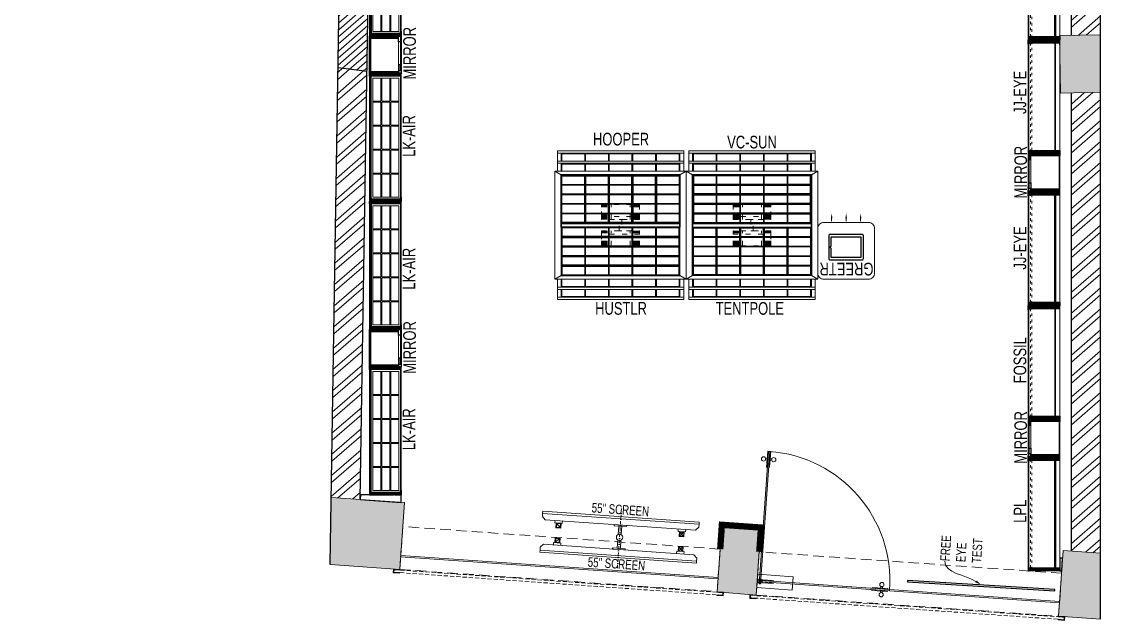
# Model space of a CAD drawing. Header units: feet. Extents: x 3651693 to 3662081, y -5465341 to -5451435.
# Drawn here: x 3652620 to 3661157, y -5465321 to -5460587 of the extents above; entities that cross this region are included whole.
import ezdxf
from ezdxf import colors
from ezdxf.entities.mleader import LeaderData, LeaderLine
from ezdxf.math import Vec2, Vec3

# ---------------------------------------------------------------- set-up
doc = ezdxf.new("R2010")
doc.units = ezdxf.units.FT
doc.header["$LTSCALE"] = 33
doc.header["$MEASUREMENT"] = 0
for name, pattern in [('ACAD_ISO03W100', [30, 12, -18]), ('DASHDOT2', [0.5, 0.25, -0.125, 0, -0.125]), ('HIDDEN', [9.525, 6.35, -3.175]), ('HIDDENX2', [0.75, 0.5, -0.25])]:
    doc.linetypes.add(name, pattern=pattern)
for name, color, linetype, lineweight in [('A-COL', 243, 'Continuous', 9), ('A-Glazing', 4, 'Continuous', 20), ('A-shutter', 8, 'Continuous', 18), ('beam', 90, 'Continuous', 9), ('column hatch', 5, 'Continuous', 0), ('Glazing', 141, 'Continuous', 15), ('LENS-DIM', 252, 'Continuous', 5), ('LENS-PARTITION', 21, 'Continuous', 25), ('LENS-TEXT', 31, 'Continuous', 5), ('LENS_TEXT', 31, 'Continuous', 5), ('LK-EQPMT', 3, 'Continuous', 18), ('LK-FF&E FLOOR', 1, 'Continuous', 9), ('LK-FF&E WALL', 1, 'Continuous', 9), ('LK-IT', 3, 'Continuous', 18), ('LK-MIRROR', 133, 'Continuous', 13), ('LN-ELEVATION-1', 81, 'Continuous', 25), ('LN-ELEVATION-2', 103, 'Continuous', 20), ('LN-ELEVATION-3', 125, 'Continuous', 18), ('LN-ELEVATION-4', 145, 'Continuous', 13), ('LN-ELEVATION-5', 167, 'Continuous', 5), ('LN-HATCH', 251, 'Continuous', 0), ('PLANO-TXT', 252, 'Continuous', 5), ('rolling shutter', 1, 'Continuous', 5)]:
    doc.layers.add(name, color=color, linetype=linetype, lineweight=lineweight)
doc.layers.add('A-WALL', color=1, linetype='Continuous')
doc.styles.add('LK TXT', font='GILC____.TTF', dxfattribs={"height": 100})
doc.styles.get("Standard").update_dxf_attribs({"font": 'GILC____.TTF'})
pattern_1 = [(45, (7858558.917, 3503823.203), (-4.4901280605, 4.4901280605), [])]
pattern_2 = [(45, (4208834.247, 1706614.74), (-4.4901280605, 4.4901280605), [])]
pattern_3 = [(45, (4209134.247, 1706614.74), (-4.4901280605, 4.4901280605), [])]

# ---------------------------------------------------------------- blocks, each defined once
blk = doc.blocks.new('GREETR 450x450')
at = {"layer": 'LN-ELEVATION-1', "linetype": 'ByBlock', "lineweight": -2}
for p, q in [((481.3, 339.7), (461, 339.7)), ((481.3, 225), (461, 225)), ((481.3, 110.3), (461, 110.3))]:
    blk.add_line(p, q, dxfattribs=at)
at = {"layer": 'LN-ELEVATION-1'}
for points in [[(355.5, 98.3), (355.5, 352.3, 0.414214), (345.5, 362.3), (163.5, 362.3, 0.414214), (153.5, 352.3), (153.5, 98.3, 0.414214), (163.5, 88.3), (345.5, 88.3, 0.414214)], [(264, 342.8), (336.5, 342.8), (336.5, 107.8), (172.5, 107.8), (172.5, 342.8), (245, 342.8, 0.327538), (246.9, 344.2, -0.733799), (262.1, 344.2, 0.327538)]]:
    blk.add_lwpolyline(points, format="xyb", close=True, dxfattribs=at)
at = {"layer": 'LN-ELEVATION-1', "linetype": 'ByBlock', "lineweight": -2}
for points in [[(481.3, 346.4), (481.3, 333.1), (521.3, 339.7)], [(481.3, 231.7), (481.3, 218.3), (521.3, 225)], [(481.3, 116.9), (481.3, 103.6), (521.3, 110.3)]]:
    blk.add_solid(points, dxfattribs=at)
at = {"layer": 'LN-ELEVATION-2'}
blk.add_lwpolyline([(50, 0), (400, 0, 0.414214), (450, 50), (450, 400, 0.414214), (400, 450), (50, 450, 0.414214), (0, 400), (0, 50, 0.414214)], format="xyb", close=True, dxfattribs=at)
at = {"layer": 'LENS-TEXT', "color": 0, "linetype": 'Continuous', "ltscale": 3, "insert": (81.4, 222.4), "char_height": 100, "attachment_point": 5, "rotation": 90, "style": 'LK TXT'}
blk.add_mtext_dynamic_manual_height_columns('GREETR', width=353.056, gutter_width=0.5, heights=[0], dxfattribs=at)
blk = doc.blocks.new('*U48')
at = {"layer": 'A-shutter', "color": 5, "ltscale": 10}
for points in [[(41038450.5, -1561539.2), (41038450.5, -1561544.2), (41038405.5, -1561544.2), (41038405.5, -1561564.2), (41038450.5, -1561564.2), (41038450.5, -1561569.2), (41038400.5, -1561569.2), (41038400.5, -1561539.2)], [(41040968.5, -1561539.2), (41040968.5, -1561544.2), (41041013.5, -1561544.2), (41041013.5, -1561564.2), (41040968.5, -1561564.2), (41040968.5, -1561569.2), (41041018.5, -1561569.2), (41041018.5, -1561539.2)]]:
    blk.add_lwpolyline(points, close=True, dxfattribs=at)
at = {"layer": 'A-shutter', "color": 5, "linetype": 'HIDDENX2', "ltscale": 2}
blk.add_lwpolyline([(41038405.5, -1561544.2), (41038405.5, -1561564.2), (41041013.5, -1561564.2), (41041013.5, -1561544.2)], close=True, dxfattribs=at)
blk = doc.blocks.new('*U49')
at = {"layer": 'A-shutter', "color": 5, "ltscale": 10}
for points in [[(41038570.5, -1561539.2), (41038570.5, -1561544.2), (41038525.5, -1561544.2), (41038525.5, -1561564.2), (41038570.5, -1561564.2), (41038570.5, -1561569.2), (41038520.5, -1561569.2), (41038520.5, -1561539.2)], [(41040968.5, -1561539.2), (41040968.5, -1561544.2), (41041013.5, -1561544.2), (41041013.5, -1561564.2), (41040968.5, -1561564.2), (41040968.5, -1561569.2), (41041018.5, -1561569.2), (41041018.5, -1561539.2)]]:
    blk.add_lwpolyline(points, close=True, dxfattribs=at)
at = {"layer": 'A-shutter', "color": 5, "linetype": 'HIDDENX2', "ltscale": 2}
blk.add_lwpolyline([(41038525.5, -1561544.2), (41038525.5, -1561564.2), (41041013.5, -1561564.2), (41041013.5, -1561544.2)], close=True, dxfattribs=at)
blk = doc.blocks.new('A$C7768cef6')
at = {"layer": 'column hatch'}
h = blk.add_hatch(color=8, dxfattribs=at)
h.dxf.hatch_style = 1
h.paths.add_polyline_path([(-2060.8, -7669.4), (-2641.2, -7669.4), (-2612.5, -8199.4), (-2060.8, -8199.4)])
h.paths.add_polyline_path([(767.2, -7669.4), (457.2, -7669.4), (457.2, -8199.4), (767.2, -8204.4)])
h.paths.add_polyline_path([(3460.7, -7684.4), (3165.2, -7684.4), (3165.2, -8204.4), (3497.1, -8204.4)])
h.paths.add_polyline_path([(3174.6, -3594.7), (2850.8, -3623.8), (2891.5, -4077), (3206.3, -4048.7)])
h.paths.add_polyline_path([(2943.9, -298.3), (2539.9, -326.6), (2563.6, -665.8), (2967.6, -637.5)])
h.paths.add_polyline_path([(102.6, 3517), (-175.4, 3586.6), (-240, 3129.9), (42.2, 3090)])
h.paths.add_polyline_path([(-2536.4, 4177.9), (-2828.4, 4251), (-2904.5, 3786.4), (-2608.4, 3738)])
h.paths.add_polyline_path([(-5282.9, 4865.8), (-5987.4, 5042.2), (-5924.1, 4525.2), (-5642.4, 4525.2), (-5642.4, 4565.2), (-5344.4, 4513.2)])
h.paths.add_polyline_path([(-5148, 1871.4), (-5595, 1838.1), (-5552.4, 1490.3), (-5121.9, 1522.4)])
h.paths.add_polyline_path([(-5017.2, -1348.9), (-5427.5, -1348.9), (-5407.7, -1797.2), (-5017.2, -1750.5)])
h.paths.add_polyline_path([(-3170.4, -1298.1), (-3484.2, -1335.6), (-3478.4, -1566.6), (-3473.7, -1756.6), (-3133.6, -1756.6)])
at = {"layer": 'LN-HATCH'}
h = blk.add_hatch(dxfattribs=at)
h.set_pattern_fill('ANSI32', color=256, scale=333, angle=180)
h.set_pattern_definition([(225, (-8476145.5, 5278101), (88.2999593, -88.2999593), []), (225, (-8476204.37, 5278101), (88.2999593, -88.2999593), [])])
h.paths.add_polyline_path([(3206.3, -4048.7), (2977.2, -4069.3), (3230.2, -7684.4), (3460.7, -7684.4)])
h.paths.add_polyline_path([(2967.6, -637.5), (2738.2, -653.5), (2945.4, -3615.3), (3174.6, -3594.7)])
h.paths.add_polyline_path([(2722.8, 2860.8), (2067.5, 3024.9), (2011.6, 2801.8), (2505, 2678.2), (2714.5, -314.4), (2943.9, -298.3)])
h.paths.add_polyline_path([(102.6, 3517), (70.2, 3288), (1131.2, 3022.3), (1187.1, 3245.4)])
h.paths.add_polyline_path([(-2536.4, 4177.9), (-2573.7, 3950.1), (-207.7, 3357.6), (-175.4, 3586.6)])
h.paths.add_polyline_path([(-5282.9, 4865.8), (-5322.6, 4638.6), (-2865.7, 4023.3), (-2828.4, 4251)])
h.paths.add_polyline_path([(-5692.4, 4525.2), (-5924.1, 4525.2), (-5595, 1838.1), (-5365.4, 1855.2)])
h.paths.add_polyline_path([(-5270.1, 308.5), (-5499.9, 298.4), (-5427.5, -1348.9), (-5197.2, -1348.9)])
h.paths.add_polyline_path([(-3478.4, -1566.6), (-3484.2, -1335.6), (-5017.2, -1518.9), (-5017.2, -1750.5)])
h.paths.add_polyline_path([(-3243.6, -1756.6), (-3473.7, -1756.6), (-3436.2, -3256.2), (-2879.8, -3256.2), (-2649.7, -3250.9), (-2661.9, -3026.2), (-3211.9, -3026.2)])
h.paths.add_polyline_path([(-2593.6, -4289.4), (-2824.6, -4276.1), (-2641.2, -7669.4), (-2410.8, -7669.4)])
h = blk.add_hatch(dxfattribs=at)
h.set_pattern_fill('ANSI31', color=256, scale=333, angle=180)
h.set_pattern_definition([(225, (-8476145.5, 5278101), (29.43331977, -29.43331977), [])])
h.paths.add_polyline_path([(-5326.3, 1507.1), (-5552.2, 1490.3), (-5499.9, 298.4), (-5273.6, 308.4)])
h.paths.add_polyline_path([(-2649.7, -3250.9), (-2879.8, -3256.2), (-2824.6, -4276.1), (-2593.6, -4289.4)])
at = {"layer": 'A-COL'}
for p, q in [((3174.6, -3594.7, -81.9), (2850.8, -3623.8, -81.9)), ((2850.8, -3623.8, -81.9), (2891.5, -4077, -81.9)), ((2891.5, -4077, -81.9), (3206.3, -4048.7, -81.9)), ((-2060.8, -7669.4, -81.9), (-2641.2, -7669.4, -81.9)), ((-2060.8, -8199.4, -81.9), (-2060.8, -7669.4, -81.9)), ((767.2, -7669.4, -81.9), (457.2, -7669.4, -81.9)), ((457.2, -7669.4, -81.9), (457.2, -8199.4, -81.9)), ((767.2, -8204.4, -81.9), (767.2, -7669.4, -81.9)), ((3460.7, -7684.4, -81.9), (3165.2, -7684.4, -81.9)), ((3165.2, -7684.4, -81.9), (3165.2, -8204.4, -81.9)), ((-2060.8, -8199.4, -81.9), (-2612.5, -8199.4, -81.9)), ((767.2, -8204.4, -81.9), (457.2, -8199.4, -81.9)), ((3497.1, -8204.4, -81.9), (3165.2, -8204.4, -81.9))]:
    blk.add_line(p, q, dxfattribs=at)
at = {"layer": 'A-Glazing'}
for points in [[(-2060.8, -8087.6), (457.2, -8086.1), (457.2, -8098.1), (-2060.8, -8099.6)], [(3165.2, -8087.5), (767.2, -8086.1), (767.2, -8098.1), (3165.2, -8099.5)]]:
    blk.add_lwpolyline(points, close=True, dxfattribs=at)
at = {"layer": 'A-WALL'}
for p, q in [((3497.1, -8204.4, -81.9), (2722.8, 2860.8, -81.9)), ((2945.4, -3615.3, -81.9), (2738.2, -653.5, -81.9)), ((-2410.8, -7669.4, -81.9), (-2661.9, -3026.2, -81.9)), ((-2612.5, -8199.4, -81.9), (-2879.8, -3256.2, -81.9)), ((3230.2, -7684.4, -81.9), (2977.2, -4069.3, -81.9)), ((-2593.6, -4289.4, -81.9), (-2824.6, -4276.1, -81.9))]:
    blk.add_line(p, q, dxfattribs=at)
at = {"layer": 'beam', "linetype": 'HIDDEN', "ltscale": 0.4}
for points in [[(457.2, -7861.9), (-2060.8, -7859.4), (-2060.8, -8199.4), (457.2, -8199.4)], [(3165.2, -7864.4), (767.2, -7862.2), (767.2, -8204.4), (3165.2, -8204.4)]]:
    blk.add_lwpolyline(points, close=True, dxfattribs=at)
at = {"layer": 'rolling shutter'}
blk.add_blockref('*U48', (-41040511.3, 1553339.8), dxfattribs=at)
at = {"layer": 'rolling shutter', "xscale": -1}
blk.add_blockref('*U49', (41041735.6, 1553335.1, -81.9), dxfattribs=at)
blk = doc.blocks.new('VC HD 1010')
at = {"layer": 'LN-HATCH', "ltscale": 0.5}
h = blk.add_hatch(dxfattribs=at)
h.set_pattern_fill('ANSI31', color=256, scale=2)
h.set_pattern_definition([(45, (3761554.586, 1795022.936), (-4.490128061, 4.490128061), [])])
h.paths.add_polyline_path([(-505.2, 24), (-505.2, -166), (-499.2, -166), (-499.2, -176), (-505.2, -176), (-505.2, -220), (-487.2, -220), (-487.2, 24)])
h = blk.add_hatch(dxfattribs=at)
h.set_pattern_fill('ANSI31', color=256, scale=2)
h.set_pattern_definition(pattern_1)
h.paths.add_polyline_path([(504.8, 24), (504.8, -166), (498.8, -166), (498.8, -176), (504.8, -176), (504.8, -220), (486.8, -220), (486.8, 24)])
h = blk.add_hatch(dxfattribs=at)
h.set_pattern_fill('ANSI31', color=256, scale=2)
h.set_pattern_definition([(45, (7858741.917, 3503823.203), (-4.4901280605, 4.4901280605), [])])
h.paths.add_polyline_path([(-470.2, -220), (-470.2, -226), (-505.2, -226), (-505.2, -220)])
h = blk.add_hatch(dxfattribs=at)
h.set_pattern_fill('ANSI31', color=256, scale=2)
h.set_pattern_definition(pattern_1)
h.paths.add_polyline_path([(476.8, -220), (476.8, -226), (511.8, -226), (511.8, -220)])
at = {"layer": 'LN-ELEVATION-1', "ltscale": 0.5}
for points in [[(-505.2, 24), (-505.2, -166), (-499.2, -166), (-499.2, -176), (-505.2, -176), (-505.2, -220), (-487.2, -220), (-487.2, 24)], [(486.8, 12), (-487.2, 12), (-487.2, 18), (486.8, 18)], [(504.8, 24), (504.8, -166), (498.8, -166), (498.8, -176), (504.8, -176), (504.8, -220), (486.8, -220), (486.8, 24)], [(-470.2, -220), (-470.2, -226), (-505.2, -226), (-505.2, -220)], [(469.8, -220), (469.8, -226), (504.8, -226), (504.8, -220)]]:
    blk.add_lwpolyline(points, close=True, dxfattribs=at)
at = {"layer": 'LN-ELEVATION-2', "ltscale": 0.5}
blk.add_lwpolyline([(470.2, 0), (-470.2, 0), (-470.2, -208), (470.2, -208)], close=True, dxfattribs=at)
at = {"layer": 'LN-ELEVATION-3', "ltscale": 0.5}
for p, q in [((-487.2, 24), (486.8, 24)), ((-470.2, -220), (469.8, -220)), ((469.8, -226), (-470.2, -226))]:
    blk.add_line(p, q, dxfattribs=at)
for points in [[(-470.2, 0), (-288.5, 0), (-288.5, -64), (-470.2, -64)], [(-280.5, 0), (-98.8, 0), (-98.8, -64), (-280.5, -64)], [(-90.8, 0), (90.8, 0), (90.8, -64), (-90.8, -64)], [(98.8, 0), (280.5, 0), (280.5, -64), (98.8, -64)], [(288.5, 0), (470.2, 0), (470.2, -64), (288.5, -64)], [(-470.2, -136), (-288.5, -136), (-288.5, -72), (-470.2, -72)], [(-280.5, -72), (-98.8, -72), (-98.8, -136), (-280.5, -136)], [(-90.8, -72), (90.8, -72), (90.8, -136), (-90.8, -136)], [(98.8, -72), (280.5, -72), (280.5, -136), (98.8, -136)], [(288.5, -72), (470.2, -72), (470.2, -136), (288.5, -136)], [(-470.2, -144), (-288.5, -144), (-288.5, -208), (-470.2, -208)], [(-280.5, -144), (-98.8, -144), (-98.8, -208), (-280.5, -208)], [(-90.8, -144), (90.8, -144), (90.8, -208), (-90.8, -208)], [(98.8, -144), (280.5, -144), (280.5, -208), (98.8, -208)], [(288.5, -144), (470.2, -144), (470.2, -208), (288.5, -208)]]:
    blk.add_lwpolyline(points, close=True, dxfattribs=at)
blk = doc.blocks.new('MIRROR')
at = {"layer": 'LN-HATCH', "ltscale": 0.5}
h = blk.add_hatch(dxfattribs=at)
h.set_pattern_fill('ANSI31', color=256, scale=2)
h.set_pattern_definition([(45, (4060433.7416, 1708720.787), (-4.4901280605, 4.4901280605), [])])
h.paths.add_polyline_path([(212.9, 101.3), (230.9, 101.3), (230.9, -127.7), (212.9, -127.7)])
h.paths.add_polyline_path([(230.9, 95.3), (494.9, 95.3), (494.9, 101.3), (230.9, 101.3)])
h.paths.add_polyline_path([(512.9, 101.3), (494.9, 101.3), (494.9, -127.7), (512.9, -127.7)])
at = {"layer": 'Defpoints'}
blk.add_lwpolyline([(512.9, 101.3), (212.9, 101.3), (212.9, -148.7), (512.9, -148.7)], close=True, dxfattribs=at)
at = {"layer": 'LN-ELEVATION-1'}
for points in [[(212.9, 101.3), (230.9, 101.3), (230.9, -127.7), (212.9, -127.7)], [(230.9, 95.3), (494.9, 95.3), (494.9, 101.3), (230.9, 101.3)], [(512.9, 101.3), (494.9, 101.3), (494.9, -127.7), (512.9, -127.7)], [(259.9, -141.7), (259.9, -127.7), (214.9, -127.7), (214.9, -148.7), (223.9, -148.7), (223.9, -147.2), (216.4, -147.2), (216.4, -141.7)], [(442.9, -141.7), (442.9, -127.7), (487.9, -127.7), (487.9, -148.7), (478.9, -148.7), (478.9, -147.2), (486.4, -147.2), (486.4, -141.7)], [(504.9, -148.7), (504.9, -147.2), (509.4, -147.2), (509.4, -129.2), (487.9, -129.2), (487.9, -127.7), (510.9, -127.7), (510.9, -148.7)]]:
    blk.add_lwpolyline(points, close=True, dxfattribs=at)
at = {"layer": 'LN-ELEVATION-2', "color": 4, "lineweight": 0}
blk.add_lwpolyline([(216.4, -141.7), (486.4, -141.7), (486.4, -147.2), (216.4, -147.2)], close=True, dxfattribs=at)
at = {"layer": 'LN-ELEVATION-2'}
blk.add_lwpolyline([(259.9, -141.7), (442.9, -141.7), (442.9, -127.7), (259.9, -127.7)], close=True, dxfattribs=at)
at = {"layer": 'LN-ELEVATION-4', "ltscale": 0.5}
blk.add_line((478.9, -148.7), (223.9, -148.7), dxfattribs=at)
blk = doc.blocks.new('JJ SH 900')
at = {"layer": 'LN-HATCH', "ltscale": 0.5}
h = blk.add_hatch(dxfattribs=at)
h.set_pattern_fill('ANSI31', color=256, scale=50)
h.paths.add_polyline_path([(-911.8, 0), (-911.8, -190), (-905.8, -190), (-905.8, -200), (-911.8, -200), (-911.8, -244), (-886.8, -244), (-886.8, 0)])
h = blk.add_hatch(dxfattribs=at)
h.set_pattern_fill('ANSI31', color=256, scale=2)
h.set_pattern_definition(pattern_2)
h.paths.add_polyline_path([(-11.8, 0), (-11.8, -190), (-17.8, -190), (-17.8, -200), (-11.8, -200), (-11.8, -244), (-36.8, -244), (-36.8, 0)])
h = blk.add_hatch(dxfattribs=at)
h.set_pattern_fill('ANSI31', color=256, scale=2)
h.set_pattern_definition(pattern_3)
h.paths.add_polyline_path([(-36.8, -40), (-886.8, -40), (-886.8, -34), (-36.8, -34)])
h = blk.add_hatch(dxfattribs=at)
h.set_pattern_fill('ANSI31', color=256, scale=2)
h.set_pattern_definition(pattern_3)
h.paths.add_polyline_path([(-876.8, -244), (-876.8, -250), (-911.8, -250), (-911.8, -244)])
h = blk.add_hatch(dxfattribs=at)
h.set_pattern_fill('ANSI31', color=256, scale=2)
h.set_pattern_definition(pattern_2)
h.paths.add_polyline_path([(-46.8, -244), (-46.8, -250), (-11.8, -250), (-11.8, -244)])
at = {"layer": 'LN-ELEVATION-1', "ltscale": 0.5}
for points in [[(-911.8, 0), (-911.8, -190), (-905.8, -190), (-905.8, -200), (-911.8, -200), (-911.8, -244), (-886.8, -244), (-886.8, 0)], [(-11.8, 0), (-11.8, -190), (-17.8, -190), (-17.8, -200), (-11.8, -200), (-11.8, -244), (-36.8, -244), (-36.8, 0)], [(-36.8, -40), (-886.8, -40), (-886.8, -34), (-36.8, -34)], [(-876.8, -244), (-876.8, -250), (-911.8, -250), (-911.8, -244)], [(-46.8, -244), (-46.8, -250), (-11.8, -250), (-11.8, -244)]]:
    blk.add_lwpolyline(points, close=True, dxfattribs=at)
at = {"layer": 'LN-ELEVATION-3', "ltscale": 0.5}
for p, q in [((-886.8, 0), (-36.8, 0)), ((-876.8, -244), (-46.8, -244)), ((-46.8, -250), (-876.8, -250))]:
    blk.add_line(p, q, dxfattribs=at)
at = {"layer": 'LN-ELEVATION-4', "linetype": 'ACAD_ISO03W100', "ltscale": 0.05}
blk.add_lwpolyline([(-886.8, -220), (-36.8, -220), (-36.8, -232), (-886.8, -232)], close=True, dxfattribs=at)
blk = doc.blocks.new('ffgd')
at = {"layer": 'LN-ELEVATION-4', "linetype": 'ACAD_ISO03W100', "ltscale": 0.1}
blk.add_lwpolyline([(0, 47.3), (0, -41.5), (-20, -41.5), (-20, 47.3)], close=True, dxfattribs=at)
at = {"layer": 'LN-ELEVATION-5', "linetype": 'ACAD_ISO03W100', "ltscale": 0.1}
for p, q in [((-159.9, 165.7), (-159.9, 47.3)), ((-159.7, 165.7), (-159.7, 47.3)), ((-159.4, 165.7), (-159.4, 47.3)), ((-159, 165.7), (-159, 47.3)), ((-158.5, 165.7), (-158.5, 47.3)), ((-157.9, 165.7), (-157.9, 47.3)), ((-157.1, 165.7), (-157.1, 47.3)), ((-156.1, 165.7), (-156.1, 47.3)), ((-154.1, 165.7), (-154.1, 47.3)), ((-151.1, 165.7), (-151.1, 47.3)), ((-146.1, 165.7), (-146.1, 47.3)), ((-141.1, 165.7), (-141.1, 47.3)), ((-135.1, 165.7), (-135.1, 47.3)), ((-128.1, 165.7), (-128.1, 47.3)), ((-120.1, 165.7), (-120.1, 47.3)), ((-111.1, 165.7), (-111.1, 47.3)), ((-102.1, 165.7), (-102.1, 47.3)), ((-85, 165.7), (-85, 47.3)), ((65, 165.7), (65, 47.3)), ((82.1, 165.7), (82.1, 47.3)), ((91.1, 165.7), (91.1, 47.3)), ((100.1, 165.7), (100.1, 47.3)), ((108.1, 165.7), (108.1, 47.3)), ((115.1, 165.7), (115.1, 47.3)), ((121.1, 165.7), (121.1, 47.3)), ((126.1, 165.7), (126.1, 47.3)), ((131.1, 165.7), (131.1, 47.3)), ((134.1, 165.7), (134.1, 47.3)), ((136.1, 165.7), (136.1, 47.3)), ((137.1, 165.7), (137.1, 47.3)), ((137.9, 165.7), (137.9, 47.3)), ((138.5, 165.7), (138.5, 47.3)), ((139, 165.7), (139, 47.3)), ((139.4, 165.7), (139.4, 47.3)), ((139.7, 165.7), (139.7, 47.3)), ((139.9, 165.7), (139.9, 47.3)), ((-159.9, -41.5), (-159.9, -159.9)), ((-159.7, -41.5), (-159.7, -159.9)), ((-159.4, -41.5), (-159.4, -159.9)), ((-159, -41.5), (-159, -159.9)), ((-158.5, -41.5), (-158.5, -159.9)), ((-157.9, -41.5), (-157.9, -159.9)), ((-157.1, -41.5), (-157.1, -159.9)), ((-156.1, -41.5), (-156.1, -159.9)), ((-154.1, -41.5), (-154.1, -159.9)), ((-151.1, -41.5), (-151.1, -159.9)), ((-146.1, -41.5), (-146.1, -159.9)), ((-141.1, -41.5), (-141.1, -159.9)), ((-135.1, -41.5), (-135.1, -159.9)), ((-128.1, -41.5), (-128.1, -159.9)), ((-120.1, -41.5), (-120.1, -159.9)), ((-111.1, -41.5), (-111.1, -159.9)), ((-102.1, -41.5), (-102.1, -159.9)), ((-85, -41.5), (-85, -159.9)), ((65, -41.5), (65, -159.9)), ((82.1, -41.5), (82.1, -159.9)), ((91.1, -41.5), (91.1, -159.9)), ((100.1, -41.5), (100.1, -159.9)), ((108.1, -41.5), (108.1, -159.9)), ((115.1, -41.5), (115.1, -159.9)), ((121.1, -41.5), (121.1, -159.9)), ((126.1, -41.5), (126.1, -159.9)), ((131.1, -41.5), (131.1, -159.9)), ((134.1, -41.5), (134.1, -159.9)), ((136.1, -41.5), (136.1, -159.9)), ((137.1, -41.5), (137.1, -159.9)), ((137.9, -41.5), (137.9, -159.9)), ((138.5, -41.5), (138.5, -159.9)), ((139, -41.5), (139, -159.9)), ((139.4, -41.5), (139.4, -159.9)), ((139.7, -41.5), (139.7, -159.9)), ((139.9, -41.5), (139.9, -159.9))]:
    blk.add_line(p, q, dxfattribs=at)
for points in [[(140, 73), (140, 165.7), (-160, 165.7), (-160, 73)], [(140, -67.1), (140, -159.9), (-160, -159.9), (-160, -67.1)]]:
    blk.add_lwpolyline(points, dxfattribs=at)
for points in [[(140, 73), (140, 47.3), (-160, 47.3), (-160, 73)], [(140, -41.5), (140, -67.1), (-160, -67.1), (-160, -41.5)]]:
    blk.add_lwpolyline(points, close=True, dxfattribs=at)
blk = doc.blocks.new('EURO 1040 x 1175')
at = {"layer": 'LN-ELEVATION-1'}
for points in [[(-470, -327.4), (470, -327.4), (470, 467.6), (-470, 467.6)], [(-470, 85.1), (470, 85.1), (470, 467.6), (-470, 467.6)], [(-283.2, 85.1), (-277.2, 85.1), (-277.2, 467.6), (-283.2, 467.6)], [(-96.4, 85.1), (-90.4, 85.1), (-90.4, 467.6), (-96.4, 467.6)], [(90.4, 85.1), (96.4, 85.1), (96.4, 467.6), (90.4, 467.6)], [(277.2, 85.1), (283.2, 85.1), (283.2, 467.6), (277.2, 467.6)], [(-470, 386.6), (-283.2, 386.6), (-283.2, 392.6), (-470, 392.6)], [(-277.2, 386.6), (-96.4, 386.6), (-96.4, 392.6), (-277.2, 392.6)], [(-90.4, 386.6), (90.4, 386.6), (90.4, 392.6), (-90.4, 392.6)], [(96.4, 386.6), (277.2, 386.6), (277.2, 392.6), (96.4, 392.6)], [(283.2, 386.6), (470, 386.6), (470, 392.6), (283.2, 392.6)], [(-470, 311.2), (-283.2, 311.2), (-283.2, 317.2), (-470, 317.2)], [(-277.2, 311.2), (-96.4, 311.2), (-96.4, 317.2), (-277.2, 317.2)], [(-90.4, 311.2), (90.4, 311.2), (90.4, 317.2), (-90.4, 317.2)], [(96.4, 311.2), (277.2, 311.2), (277.2, 317.2), (96.4, 317.2)], [(283.2, 311.2), (470, 311.2), (470, 317.2), (283.2, 317.2)], [(-470, 235.8), (-283.2, 235.8), (-283.2, 241.8), (-470, 241.8)], [(-277.2, 235.8), (-96.4, 235.8), (-96.4, 241.8), (-277.2, 241.8)], [(-90.4, 235.8), (90.4, 235.8), (90.4, 241.8), (-90.4, 241.8)], [(96.4, 235.8), (277.2, 235.8), (277.2, 241.8), (96.4, 241.8)], [(283.2, 235.8), (470, 235.8), (470, 241.8), (283.2, 241.8)], [(-470, 160.4), (-283.2, 160.4), (-283.2, 166.4), (-470, 166.4)], [(-277.2, 160.4), (-96.4, 160.4), (-96.4, 166.4), (-277.2, 166.4)], [(-90.4, 160.4), (90.4, 160.4), (90.4, 166.4), (-90.4, 166.4)], [(96.4, 160.4), (277.2, 160.4), (277.2, 166.4), (96.4, 166.4)], [(283.2, 160.4), (470, 160.4), (470, 166.4), (283.2, 166.4)], [(-470, 85.1), (470, 85.1), (470, 55.1), (-470, 55.1)], [(-470, 55.1), (470, 55.1), (470, -327.4), (-470, -327.4)], [(-283.2, 55.1), (-277.2, 55.1), (-277.2, -327.4), (-283.2, -327.4)], [(-96.4, 55.1), (-90.4, 55.1), (-90.4, -327.4), (-96.4, -327.4)], [(90.4, 55.1), (96.4, 55.1), (96.4, -327.4), (90.4, -327.4)], [(277.2, 55.1), (283.2, 55.1), (283.2, -327.4), (277.2, -327.4)], [(-470, -20.3), (-283.2, -20.3), (-283.2, -26.3), (-470, -26.3)], [(-277.2, -20.3), (-96.4, -20.3), (-96.4, -26.3), (-277.2, -26.3)], [(-90.4, -20.3), (90.4, -20.3), (90.4, -26.3), (-90.4, -26.3)], [(96.4, -20.3), (277.2, -20.3), (277.2, -26.3), (96.4, -26.3)], [(283.2, -20.3), (470, -20.3), (470, -26.3), (283.2, -26.3)], [(-470, -95.7), (-283.2, -95.7), (-283.2, -101.7), (-470, -101.7)], [(-277.2, -95.7), (-96.4, -95.7), (-96.4, -101.7), (-277.2, -101.7)], [(-90.4, -95.7), (90.4, -95.7), (90.4, -101.7), (-90.4, -101.7)], [(96.4, -95.7), (277.2, -95.7), (277.2, -101.7), (96.4, -101.7)], [(283.2, -95.7), (470, -95.7), (470, -101.7), (283.2, -101.7)], [(-470, -171.1), (-283.2, -171.1), (-283.2, -177.1), (-470, -177.1)], [(-470, -246.4), (-283.2, -246.4), (-283.2, -252.4), (-470, -252.4)], [(-277.2, -171.1), (-96.4, -171.1), (-96.4, -177.1), (-277.2, -177.1)], [(-277.2, -246.4), (-96.4, -246.4), (-96.4, -252.4), (-277.2, -252.4)], [(-90.4, -171.1), (90.4, -171.1), (90.4, -177.1), (-90.4, -177.1)], [(-90.4, -246.4), (90.4, -246.4), (90.4, -252.4), (-90.4, -252.4)], [(96.4, -171.1), (277.2, -171.1), (277.2, -177.1), (96.4, -177.1)], [(96.4, -246.4), (277.2, -246.4), (277.2, -252.4), (96.4, -252.4)], [(283.2, -171.1), (470, -171.1), (470, -177.1), (283.2, -177.1)], [(283.2, -246.4), (470, -246.4), (470, -252.4), (283.2, -252.4)]]:
    blk.add_lwpolyline(points, close=True, dxfattribs=at)
for points in [[(-283.2, 461.6), (-464, 461.6), (-464, 317.2)], [(-96.4, 461.6), (-277.2, 461.6)], [(90.4, 461.6), (-90.4, 461.6)], [(277.2, 461.6), (96.4, 461.6)], [(464, 317.2), (464, 461.6), (283.2, 461.6)], [(-464, 311.2), (-464, 241.8)], [(464, 241.8), (464, 311.2)], [(-464, 235.8), (-464, 166.4)], [(464, 166.4), (464, 235.8)], [(-464, 160.4), (-464, 91.1), (-283.2, 91.1)], [(-277.2, 91.1), (-96.4, 91.1)], [(-90.4, 91.1), (90.4, 91.1)], [(96.4, 91.1), (277.2, 91.1)], [(283.2, 91.1), (464, 91.1), (464, 160.4)], [(-464, -20.3), (-464, 49.1), (-283.2, 49.1)], [(-277.2, 49.1), (-96.4, 49.1)], [(-90.4, 49.1), (90.4, 49.1)], [(96.4, 49.1), (277.2, 49.1)], [(283.2, 49.1), (464, 49.1), (464, -20.3)], [(-464, -95.7), (-464, -26.3)], [(464, -26.3), (464, -95.7)], [(-464, -171.1), (-464, -101.7)], [(464, -101.7), (464, -171.1)], [(-283.2, -321.4), (-464, -321.4), (-464, -177.1)], [(464, -177.1), (464, -321.4), (283.2, -321.4)], [(-96.4, -321.4), (-277.2, -321.4)], [(90.4, -321.4), (-90.4, -321.4)], [(277.2, -321.4), (96.4, -321.4)]]:
    blk.add_lwpolyline(points, dxfattribs=at)
at = {"layer": 'LN-ELEVATION-2'}
blk.add_lwpolyline([(-520, -357.4), (520, -357.4), (520, 497.6), (-520, 497.6)], close=True, dxfattribs=at)
for points in [[(-470, 467.6), (-520, 497.6)], [(470, 467.6), (520, 497.6)], [(-470, -327.4), (-520, -357.4)], [(470, -327.4), (520, -357.4)]]:
    blk.add_lwpolyline(points, dxfattribs=at)
at = {"layer": 'LN-ELEVATION-3'}
for points in [[(-500, 559.6), (500, 559.6), (500, 577.6), (-500, 577.6)], [(-500, 497.6), (-470, 497.6), (-470, 559.6), (-500, 559.6)], [(470, 497.6), (500, 497.6), (500, 559.6), (470, 559.6)], [(-500, -357.4), (-470, -357.4), (-470, -419.4), (-500, -419.4)], [(-500, -419.4), (500, -419.4), (500, -437.4), (-500, -437.4)], [(470, -357.4), (500, -357.4), (500, -419.4), (470, -419.4)]]:
    blk.add_lwpolyline(points, close=True, dxfattribs=at)
at = {"layer": 'LN-ELEVATION-4'}
for points in [[(-500, 639.6), (500, 639.6), (500, 657.6), (-500, 657.6)], [(-500, 577.6), (-470, 577.6), (-470, 639.6), (-500, 639.6)], [(470, 577.6), (500, 577.6), (500, 639.6), (470, 639.6)], [(-470, 497.6), (-464, 497.6), (-464, 559.6), (-470, 559.6)], [(-464, 553.6), (-283.2, 553.6), (-283.2, 559.6), (-464, 559.6)], [(-283.2, 497.6), (-277.2, 497.6), (-277.2, 559.6), (-283.2, 559.6)], [(-277.2, 553.6), (-96.4, 553.6), (-96.4, 559.6), (-277.2, 559.6)], [(-96.4, 497.6), (-90.4, 497.6), (-90.4, 559.6), (-96.4, 559.6)], [(-90.4, 553.6), (90.4, 553.6), (90.4, 559.6), (-90.4, 559.6)], [(90.4, 497.6), (96.4, 497.6), (96.4, 559.6), (90.4, 559.6)], [(96.4, 553.6), (277.2, 553.6), (277.2, 559.6), (96.4, 559.6)], [(277.2, 497.6), (283.2, 497.6), (283.2, 559.6), (277.2, 559.6)], [(283.2, 553.6), (464, 553.6), (464, 559.6), (283.2, 559.6)], [(464, 497.6), (470, 497.6), (470, 559.6), (464, 559.6)], [(-470, -357.4), (-464, -357.4), (-464, -419.4), (-470, -419.4)], [(-464, -413.4), (-283.2, -413.4), (-283.2, -419.4), (-464, -419.4)], [(-283.2, -357.4), (-277.2, -357.4), (-277.2, -419.4), (-283.2, -419.4)], [(-277.2, -413.4), (-96.4, -413.4), (-96.4, -419.4), (-277.2, -419.4)], [(-96.4, -357.4), (-90.4, -357.4), (-90.4, -419.4), (-96.4, -419.4)], [(-90.4, -413.4), (90.4, -413.4), (90.4, -419.4), (-90.4, -419.4)], [(90.4, -357.4), (96.4, -357.4), (96.4, -419.4), (90.4, -419.4)], [(96.4, -413.4), (277.2, -413.4), (277.2, -419.4), (96.4, -419.4)], [(277.2, -357.4), (283.2, -357.4), (283.2, -419.4), (277.2, -419.4)], [(283.2, -413.4), (464, -413.4), (464, -419.4), (283.2, -419.4)], [(464, -357.4), (470, -357.4), (470, -419.4), (464, -419.4)], [(-500, -437.4), (-470, -437.4), (-470, -499.4), (-500, -499.4)], [(-500, -499.4), (500, -499.4), (500, -517.4), (-500, -517.4)], [(470, -437.4), (500, -437.4), (500, -499.4), (470, -499.4)]]:
    blk.add_lwpolyline(points, close=True, dxfattribs=at)
at = {"layer": 'LN-ELEVATION-5'}
for points in [[(-470, 577.6), (-464, 577.6), (-464, 639.6), (-470, 639.6)], [(-464, 633.6), (-283.2, 633.6), (-283.2, 639.6), (-464, 639.6)], [(-283.2, 577.6), (-277.2, 577.6), (-277.2, 639.6), (-283.2, 639.6)], [(-277.2, 633.6), (-96.4, 633.6), (-96.4, 639.6), (-277.2, 639.6)], [(-96.4, 577.6), (-90.4, 577.6), (-90.4, 639.6), (-96.4, 639.6)], [(-90.4, 633.6), (90.4, 633.6), (90.4, 639.6), (-90.4, 639.6)], [(90.4, 577.6), (96.4, 577.6), (96.4, 639.6), (90.4, 639.6)], [(96.4, 633.6), (277.2, 633.6), (277.2, 639.6), (96.4, 639.6)], [(277.2, 577.6), (283.2, 577.6), (283.2, 639.6), (277.2, 639.6)], [(283.2, 633.6), (464, 633.6), (464, 639.6), (283.2, 639.6)], [(464, 577.6), (470, 577.6), (470, 639.6), (464, 639.6)], [(-470, -437.4), (-464, -437.4), (-464, -499.4), (-470, -499.4)], [(-464, -493.4), (-283.2, -493.4), (-283.2, -499.4), (-464, -499.4)], [(-283.2, -437.4), (-277.2, -437.4), (-277.2, -499.4), (-283.2, -499.4)], [(-277.2, -493.4), (-96.4, -493.4), (-96.4, -499.4), (-277.2, -499.4)], [(-96.4, -437.4), (-90.4, -437.4), (-90.4, -499.4), (-96.4, -499.4)], [(-90.4, -493.4), (90.4, -493.4), (90.4, -499.4), (-90.4, -499.4)], [(90.4, -437.4), (96.4, -437.4), (96.4, -499.4), (90.4, -499.4)], [(96.4, -493.4), (277.2, -493.4), (277.2, -499.4), (96.4, -499.4)], [(277.2, -437.4), (283.2, -437.4), (283.2, -499.4), (277.2, -499.4)], [(283.2, -493.4), (464, -493.4), (464, -499.4), (283.2, -499.4)], [(464, -437.4), (470, -437.4), (470, -499.4), (464, -499.4)]]:
    blk.add_lwpolyline(points, close=True, dxfattribs=at)
at = {"layer": 'LENS-DIM'}
blk.add_blockref('ffgd', (10, 67.1), dxfattribs=at)
blk = doc.blocks.new('Entrance Door')
at = {"layer": 'Glazing', "ltscale": 111}
blk.add_hatch(color=256, dxfattribs=at).paths.add_polyline_path([(18, -34.8), (18, -1235), (30, -1235), (30, -34.8)])
at = {"layer": 'Glazing'}
for p, q in [((30, -54.2), (18, -66.2)), ((1117.8, -31.3), (1117.8, -54.3)), ((1117.8, -89.2), (1117.8, -66.3)), ((1132.8, -31.3), (1132.8, -54.3)), ((1132.8, -89.2), (1132.8, -66.3))]:
    blk.add_line(p, q, dxfattribs=at)
at = {"layer": 'Glazing', "ltscale": 44}
for p, q in [((-4.9, -1156.3), (18, -1156.3)), ((52.9, -1156.3), (30, -1156.3)), ((-4.9, -1171.3), (18, -1171.3)), ((52.9, -1171.3), (30, -1171.3))]:
    blk.add_line(p, q, dxfattribs=at)
at = {"layer": 'Glazing'}
for points in [[(320, -120.5), (0, -120.5), (0, 0), (320, 0)], [(0, -54.2), (142.5, -54.2), (142.5, -46.8), (0, -46.8)], [(0, -66.2), (142.5, -66.2), (142.5, -73.7), (0, -73.7)], [(1180.8, -54.3), (1038.3, -54.3), (1038.3, -46.8), (1180.8, -46.8)], [(1180.8, -66.3), (1038.3, -66.3), (1038.3, -73.8), (1180.8, -73.8)]]:
    blk.add_lwpolyline(points, close=True, dxfattribs=at)
at = {"layer": 'Glazing', "ltscale": 222}
blk.add_lwpolyline([(-1.5, -66.2), (1198.8, -66.2), (1198.8, -54.2), (-1.5, -54.2)], close=True, dxfattribs=at)
at = {"layer": 'Glazing', "ltscale": 111}
blk.add_lwpolyline([(18, -34.8), (18, -1235), (30, -1235), (30, -34.8)], close=True, dxfattribs=at)
at = {"layer": 'Glazing', "ltscale": 44}
for points in [[(18, -1092.5), (18, -1235), (10.5, -1235), (10.5, -1092.5)], [(30, -1092.5), (30, -1235), (37.5, -1235), (37.5, -1092.5)]]:
    blk.add_lwpolyline(points, close=True, dxfattribs=at)
at = {"layer": 'Glazing'}
for centre, radius in [((1125.3, -13.9), 19), ((24, -58.7), 19.8), ((1125.3, -106.6), 19)]:
    blk.add_circle(centre, radius, dxfattribs=at)
at = {"layer": 'Glazing', "ltscale": 44}
for centre in [(-22.4, -1163.8), (70.4, -1163.8)]:
    blk.add_circle(centre, 19, dxfattribs=at)
at = {"layer": 'Glazing', "ltscale": 222}
blk.add_arc((24, -60.2), 1174.8, 270, 359.99955, dxfattribs=at)
blk = doc.blocks.new('55INCH')
at = {"layer": 'LK-EQPMT', "ltscale": 12}
for p, q in [((2111558.8, 1135690.5), (2111583.2, 1135690.5)), ((2111583.2, 1135690.5), (2111607.7, 1135666)), ((2111607.7, 1134473.9), (2111607.7, 1135666)), ((2111607.7, 1135587.9), (2111627.2, 1135587.9)), ((2111627.2, 1135587.9), (2111627.2, 1135529.3)), ((2111627.2, 1135529.3), (2111607.7, 1135529.3)), ((2111627.2, 1134610.6), (2111607.7, 1134610.6)), ((2111607.7, 1134552), (2111627.2, 1134552)), ((2111627.2, 1134610.6), (2111627.2, 1134552)), ((2111558.8, 1134449.5), (2111583.2, 1134449.5)), ((2111583.2, 1134449.5), (2111607.7, 1134473.9))]:
    blk.add_line(p, q, dxfattribs=at)
at = {"layer": 'LK-EQPMT'}
for p, q in [((2111661.6, 1135543.3), (2111631, 1135573.9)), ((2111661.6, 1135573.9), (2111631, 1135543.3)), ((2111661.6, 1134597.1), (2111631, 1134566.5))]:
    blk.add_line(p, q, dxfattribs=at)
at = {"layer": 'LK-EQPMT', "ltscale": 12}
blk.add_lwpolyline([(2111542.6, 1135690.5), (2111558.8, 1135690.5), (2111558.8, 1134449.5), (2111542.6, 1134449.5)], close=True, dxfattribs=at)
at = {"layer": 'LK-EQPMT'}
for points in [[(2111627.2, 1135577.7), (2111627.2, 1135539.5), (2111665.4, 1135539.5), (2111665.4, 1135577.7)], [(2111631, 1135573.9), (2111631, 1135543.3), (2111661.6, 1135543.3), (2111661.6, 1135573.9)], [(2111627.2, 1134562.7), (2111627.2, 1134600.9), (2111665.4, 1134600.9), (2111665.4, 1134562.7)], [(2111631, 1134566.5), (2111631, 1134597.1), (2111661.6, 1134597.1), (2111661.6, 1134566.5)]]:
    blk.add_lwpolyline(points, close=True, dxfattribs=at)

msp = doc.modelspace()

# ---------------------------------------------------------------- linework, layer by layer
msp.add_lwpolyline([(3660796.6, -5465075.9), (3659630.8, -5465005.2), (3659630, -5465017.2), (3660795.9, -5465087.9)], close=True)
at = {"layer": 'LENS-PARTITION'}
for points in [[(3655624.3, -5464329.2), (3655618.3, -5464329.2), (3655574.3, -5464329.2), (3655301.2, -5464329.2), (3655300.6, -5464365.3), (3655624.3, -5464388)], [(3660857.7, -5464830.3), (3660835.3, -5464830.3), (3660835.3, -5464905.3), (3660835.3, -5464930.3), (3660850.7, -5464930.3)]]:
    msp.add_lwpolyline(points, close=True, dxfattribs=at)
at = {"layer": 'LK-IT', "color": 1, "linetype": 'DASHDOT2', "ltscale": 3}
msp.add_line((3657334.9, -5464907.8, 81.9), (3657368.7, -5464420, 81.9), dxfattribs=at)
at = {"layer": 'LK-IT', "elevation": 81.9}
for points in [[(3657408.4, -5464570.2), (3657308.7, -5464563.2), (3657308, -5464573.2), (3657407.8, -5464580.1)], [(3657395, -5464764.5), (3657295.2, -5464757.6), (3657295.9, -5464747.6), (3657395.6, -5464754.5)]]:
    msp.add_lwpolyline(points, close=True, dxfattribs=at)
for points in [[(3657365.8, -5464643.1), (3657370.3, -5464577.5), (3657345.4, -5464575.8), (3657340.8, -5464641.4, -0.267949), (3657365.8, -5464643.1, 1)], [(3657362.8, -5464686.3), (3657358.2, -5464752), (3657333.3, -5464750.2), (3657337.9, -5464684.6, 0.267949), (3657362.8, -5464686.3, -1)]]:
    msp.add_lwpolyline(points, format="xyb", dxfattribs=at)
at = {"layer": 'LK-IT', "color": 1}
msp.add_circle((3657351.8, -5464663.9, 81.9), 25, dxfattribs=at)
at = {"layer": 'LK-MIRROR', "linetype": 'ACAD_ISO03W100', "ltscale": 0.05, "const_width": 50, "elevation": 81.9}
msp.add_lwpolyline([(3658457.4, -5464779.4), (3658470.9, -5464587.2), (3658161.6, -5464565.5), (3658148.2, -5464757.5)], dxfattribs=at)

# ---------------------------------------------------------------- block references
at = {"layer": 'A-Glazing', "xscale": -0.8748404702499005, "yscale": 0.8748404702499005, "zscale": 0.8748404702499005, "rotation": 175.9645496331107}
msp.add_blockref('Entrance Door', (3658439, -5465061.5, 81.9), dxfattribs=at)
at = {"layer": 'LENS-DIM', "color": 2, "rotation": 355.9972772775358}
msp.add_blockref('A$C7768cef6', (3658240.9, -5456882.9, 81.9), dxfattribs=at)
at = {"layer": 'LK-FF&E FLOOR'}
for name, p, rotation in [('EURO 1040 x 1175', (3657359.8, -5462126.8, 0), 180), ('GREETR 450x450', (3659369.8, -5462624.4, 0), 89.99999999999999)]:
    msp.add_blockref(name, p, dxfattribs=dict(at, rotation=rotation))
at = {"layer": 'LK-FF&E FLOOR', "xscale": -1, "rotation": 180}
msp.add_blockref('EURO 1040 x 1175', (3658399.8, -5462126.8, 0), dxfattribs=at)
at = {"layer": 'LK-FF&E WALL'}
for name, p, rotation in [('VC HD 1010', (3655398.3, -5460194), 90.00000000000003), ('JJ SH 900', (3660835.3, -5460742.1, 0), 270), ('MIRROR', (3660734, -5461417.4, 0), 270), ('JJ SH 900', (3660835.3, -5462842.1, 0), 270), ('VC HD 1010', (3655398.3, -5462514), 90.00000000000003), ('MIRROR', (3660734, -5463517.4, 0), 270), ('JJ SH 900', (3660835.3, -5464942.1, 0), 270)]:
    msp.add_blockref(name, p, dxfattribs=dict(at, rotation=rotation))
at = {"layer": 'LK-FF&E WALL', "xscale": -1}
for name, p, rotation in [('MIRROR', (3655475.7, -5460486.2), 90), ('JJ SH 900', (3660835.3, -5460718.6, 0), 270), ('VC HD 1010', (3655398.3, -5461504.4), 90), ('JJ SH 900', (3660835.3, -5462818.6, 0), 270), ('MIRROR', (3655475.7, -5462806.2), 90), ('VC HD 1010', (3655398.3, -5463824.4), 90)]:
    msp.add_blockref(name, p, dxfattribs=dict(at, rotation=rotation))
at = {"layer": 'LK-IT', "rotation": 266.0299938312184}
msp.add_blockref('55INCH', (2671207.9, -3279440.3, 81.9), dxfattribs=at)
at = {"layer": 'LK-IT', "xscale": -1, "rotation": 266.0299938312184}
msp.add_blockref('55INCH', (2378803.2, -7492716.1, 81.9), dxfattribs=at)

# ---------------------------------------------------------------- texts
at = {"layer": 'LENS-TEXT', "color": 0, "linetype": 'Continuous', "ltscale": 3, "char_height": 75, "width": 783.964, "attachment_point": 5, "rotation": 356.02999, "style": 'LK TXT'}
for insert in [(3657358.5, -5464445.6, 81.9), (3657327.5, -5464874.5, 81.9)]:
    msp.add_mtext('\\pt225;55" SCREEN', dxfattribs=dict(at, insert=insert))
at = {"layer": 'LENS_TEXT', "linetype": 'Continuous', "ltscale": 3, "char_height": 100, "width": 324.474, "attachment_point": 5, "rotation": 90, "style": 'LK TXT'}
for insert in [(3655690.6, -5460837, -23744), (3660526.7, -5461777.5, -23744), (3655690.6, -5463163, -23744), (3660526.7, -5463874.5, -23744)]:
    msp.add_mtext('{\\C7;MIRROR}', dxfattribs=dict(at, insert=insert))
at = {"layer": 'PLANO-TXT', "linetype": 'Continuous', "ltscale": 3, "char_height": 100, "width": 149.547, "attachment_point": 5, "rotation": 90, "style": 'LK TXT'}
for s, insert in [('JJ-EYE', (3660520.9, -5461146.3, -23744)), ('LK-AIR', (3655684.8, -5461491.3, -23744)), ('JJ-EYE', (3660520.9, -5462376.3, -23744)), ('LK-AIR', (3655684.8, -5462540.8, -23744)), ('FOSSIL', (3660520.9, -5463263.8, -23744)), ('LK-AIR', (3655684.8, -5463809.8, -23744)), ('LPL', (3660520.9, -5464458.3, -23744))]:
    msp.add_mtext(s, dxfattribs=dict(at, insert=insert))
at = {"layer": 'PLANO-TXT', "linetype": 'Continuous', "ltscale": 3, "char_height": 100, "width": 149.547, "attachment_point": 5, "style": 'LK TXT'}
for s, insert in [('HOOPER', (3657363.7, -5461516.7, -23744)), ('VC-SUN', (3658399.7, -5461540.2, -23744)), ('HUSTLR', (3657363.7, -5462855.2, -23744)), ('TENTPOLE', (3658382.7, -5462855.2, -23744))]:
    msp.add_mtext(s, dxfattribs=dict(at, insert=insert))

# ---------------------------------------------------------------- leaders
at = {"layer": 'LENS_TEXT', "color": 1, "linetype": 'Continuous', "ltscale": 3}
ml = msp.add_multileader_mtext('Standard', dxfattribs=at)
ml.set_content('{\\C256;FREE EYE TEST}', color=1)
ml.set_leader_properties(color=256, linetype='ByLayer', lineweight=-1)
ml.build(insert=Vec2(0, 0))
ml.multileader.update_dxf_attribs({"leader_type": 2, "dogleg_length": 0.36, "arrow_head_size": 50})
ctx = ml.context
ctx.base_point, ctx.char_height, ctx.arrow_head_size, ctx.landing_gap_size, ctx.plane_origin, ctx.plane_x_axis, ctx.plane_y_axis = Vec3(3659926.8, -5464852.7), 75, 50, 0.09, Vec3(3658489.6, -5466045.7), Vec3(0.06047, 0.99817), Vec3(-0.99817, 0.06047)
notes = []
notes.append((ctx, [(0, (1, 1, 0), (3659926.7, -5464853), (0.06047, 0.99817), 0.36, [(1, [(3660213.7, -5465040.6)], 0, [])])]))
ctx.mtext.insert, ctx.mtext.text_direction, ctx.mtext.rotation, ctx.mtext.width, ctx.mtext.flow_direction = Vec3(3659888.8, -5464850.3), Vec3(0.06047, 0.99817), 1.510289, 354.238, 5
for ctx, leaders in notes:
    for number, flags, end, landing, length, lines in leaders:
        leader = LeaderData()
        leader.index, (leader.has_last_leader_line, leader.has_dogleg_vector, leader.attachment_direction) = number, flags
        leader.last_leader_point, leader.dogleg_vector, leader.dogleg_length = Vec3(end), Vec3(landing), length
        for number, points, colour, breaks in lines:
            line = LeaderLine()
            line.index, line.vertices, line.color, line.breaks = number, Vec3.list(points), colors.encode_raw_color(colour), breaks
            leader.lines.append(line)
        ctx.leaders.append(leader)

doc.saveas('drawing.dxf')
